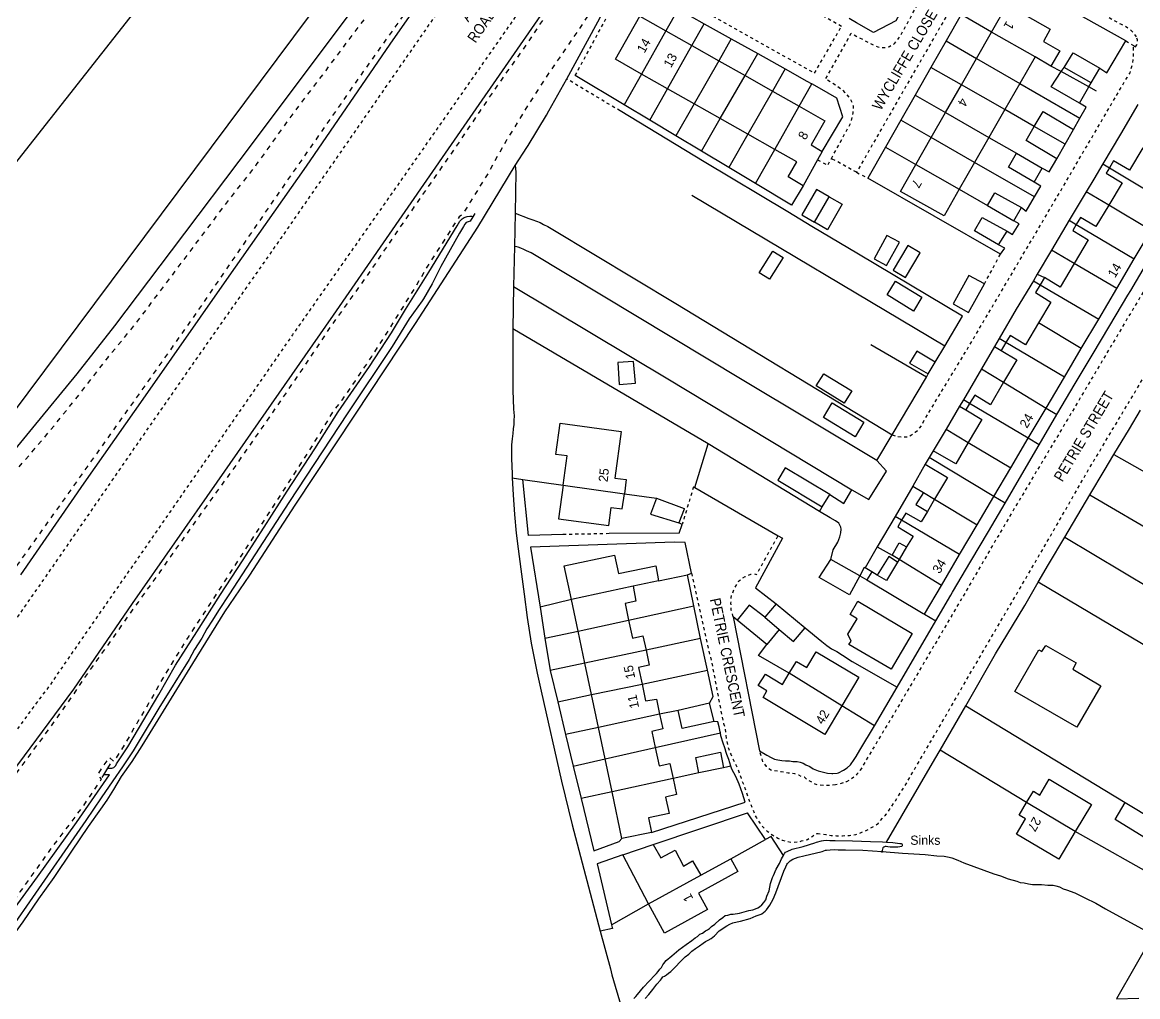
# Model space of a CAD drawing. Extents: x 421500 to 422711, y 436000 to 437000.
# Drawn here: x 421796.4 to 421978.1, y 436229.8 to 436388.5 of the extents above; entities that cross this region are included whole.
import ezdxf

# ---------------------------------------------------------------- set-up
doc = ezdxf.new("R2010")
doc.units = 0
doc.linetypes.add('716709-ExBase$0$OS-DASHEDLINE', pattern=[1, 0.5, -0.5])
doc.linetypes.add('716709-ExBase$0$OS-LANDFORM', pattern=[1.6, 0.8, -0.8])
doc.layers.get('0').update_dxf_attribs({"color": 210})
for name, color, linetype in [('716709-ExBase$0$OS-LINE_0001_BLG_OUTLINE', 7, 'Continuous'), ('716709-ExBase$0$OS-LINE_0021_ROAD_OR_TRACK', 8, '716709-ExBase$0$OS-DASHEDLINE'), ('716709-ExBase$0$OS-LINE_0030_BLG_DIVISION', 8, 'Continuous'), ('716709-ExBase$0$OS-LINE_0030_OBSTRUCTING_FEAT', 8, 'Continuous'), ('716709-ExBase$0$OS-LINE_0032_PATH_OR_EDGE', 8, '716709-ExBase$0$OS-DASHEDLINE'), ('716709-ExBase$0$OS-LINE_0059_WATER_EDGE_LIMIT', 8, 'Continuous'), ('716709-ExBase$0$OS-LINE_0374_TOP_OF_SLOPE', 8, '716709-ExBase$0$OS-LANDFORM'), ('716709-ExBase$0$OS-LINE_0376_BOT_SLOPE_CLIFF', 8, '716709-ExBase$0$OS-LANDFORM'), ('716709-ExBase$0$OS-PT_0057_WATER_LOCATION', 8, 'Continuous'), ('716709-ExBase$0$OS-TEXT_BUILDING_OR_STRUCTURE', 4, 'Continuous'), ('716709-ExBase$0$OS-TEXT_INLAND_WATER', 4, 'Continuous'), ('716709-ExBase$0$OS-TEXT_ROAD_NAME', 7, 'Continuous'), ('Pr-KerbEdge', 8, 'Continuous')]:
    doc.layers.add(name, color=color, linetype=linetype)
doc.styles.add('716709-ExBase$0$Romans', font='romans.shx', dxfattribs={"width": 0.9})
doc.styles.add('716709-ExBase$0$Standard', font='romans.shx')

# ---------------------------------------------------------------- blocks, each defined once
blk = doc.blocks.new('716709-ExBase$0$OS-DOT')
at = {"linetype": 'Continuous'}
blk.add_circle((0, 0), 0.05, dxfattribs=at)

msp = doc.modelspace()

# ---------------------------------------------------------------- linework, layer by layer
at = {"layer": '716709-ExBase$0$OS-LINE_0001_BLG_OUTLINE'}
for p, q in [((421901.25, 436387.09), (421905.49, 436384.7)), ((421951.84, 436382.6), (421954.27, 436386.89)), ((421905.49, 436384.7), (421909.86, 436382.23)), ((421909.86, 436382.23), (421914.14, 436379.81)), ((421949.38, 436378.3), (421951.84, 436382.6)), ((421961.37, 436382.87), (421958.88, 436378.52)), ((421963.95, 436381.35), (421961.37, 436382.87)), ((421901.52, 436377.66), (421897.29, 436380.05)), ((421914.14, 436379.81), (421918.61, 436377.28)), ((421958.88, 436378.52), (421956.45, 436374.26)), ((421905.85, 436375.2), (421901.52, 436377.66)), ((421918.61, 436377.28), (421922.96, 436374.82)), ((421946.79, 436373.77), (421949.38, 436378.3)), ((421910.11, 436372.79), (421905.85, 436375.2)), ((421944.46, 436369.71), (421946.79, 436373.77)), ((421956.45, 436374.26), (421953.85, 436369.72)), ((421914.6, 436370.25), (421910.11, 436372.79)), ((421918.97, 436367.78), (421914.6, 436370.25)), ((421941.95, 436365.32), (421944.46, 436369.71)), ((421953.85, 436369.72), (421951.53, 436365.65)), ((421925.96, 436366.09), (421923.6, 436361.85)), ((421926.72, 436367.45), (421925.96, 436366.09)), ((421951.53, 436365.65), (421949.03, 436361.29)), ((421977.53, 436349.96), (421980.26, 436354.57)), ((421974.67, 436345.11), (421977.53, 436349.96)), ((421962.9, 436346.9), (421962.22, 436345.74)), ((421971.74, 436340.15), (421974.67, 436345.11)), ((421968.9, 436335.35), (421971.74, 436340.15)), ((421955.5, 436337), (421954.75, 436335.7)), ((421956.63, 436336.33), (421955.5, 436337)), ((421954.75, 436335.7), (421955.85, 436335.04)), ((421956.63, 436336.33), (421955.85, 436335.04)), ((421966.15, 436330.7), (421968.9, 436335.35)), ((421963.17, 436325.65), (421966.15, 436330.7)), ((421949.7, 436327), (421949.05, 436325.95)), ((421949.05, 436325.95), (421950.08, 436325.35)), ((421950.72, 436326.4), (421949.7, 436327)), ((421950.72, 436326.4), (421950.08, 436325.35)), ((421960.27, 436320.73), (421963.17, 436325.65)), ((421957.42, 436315.91), (421960.27, 436320.73)), ((421944.8, 436318.7), (421944.14, 436317.58)), ((421944.14, 436317.58), (421943.5, 436316.5)), ((421954.67, 436311.25), (421957.42, 436315.91)), ((421943.18, 436311.92), (421944.99, 436310.79)), ((421944.99, 436310.79), (421943.83, 436308.83)), ((421951.94, 436306.64), (421954.67, 436311.25)), ((421949.08, 436301.8), (421951.94, 436306.64)), ((421940.46, 436303.05), (421939.23, 436300.98)), ((421939.23, 436300.98), (421938.09, 436301.68)), ((421939.23, 436300.98), (421938.98, 436300.54)), ((421946.12, 436296.78), (421949.08, 436301.8)), ((421934.81, 436298.96), (421933.69, 436299.62)), ((421934.81, 436298.96), (421933.97, 436297.67)), ((421935.68, 436298.45), (421934.81, 436298.96)), ((421900.05, 436297.5), (421895.92, 436296.63)), ((421932.82, 436298.35), (421933.97, 436297.67)), ((421943.35, 436292.1), (421946.12, 436296.78)), ((421886.95, 436289.34), (421885.86, 436294.46)), ((421888.06, 436284.1), (421886.95, 436289.34)), ((421889.14, 436278.98), (421888.06, 436284.1)), ((421890.27, 436273.65), (421889.14, 436278.98)), ((421891.35, 436268.52), (421890.27, 436273.65)), ((421892.49, 436263.16), (421891.35, 436268.52)), ((421894.1, 436255.55), (421892.49, 436263.16)), ((421898.9, 436256.55), (421894.1, 436255.55)), ((421894.26, 436252.87), (421899.2, 436254.55)), ((421898.43, 436244.92), (421894.26, 436252.87)), ((421906.93, 436249.6), (421911.8, 436252.25))]:
    msp.add_line(p, q, dxfattribs=at)
at = {"layer": '716709-ExBase$0$OS-LINE_0001_BLG_OUTLINE', "flags": 128}
for points in [[(421954.27, 436386.89), (421956.85, 436391.35), (421963.85, 436387.35), (421962.75, 436385.35), (421965.4, 436383.85), (421963.95, 436381.35)], [(421897.29, 436380.05), (421893.05, 436382.45), (421897, 436389.5), (421901.25, 436387.09)], [(421922.96, 436374.82), (421927.15, 436372.45), (421924.9, 436368.5), (421926.72, 436367.45)], [(421923.6, 436361.85), (421921.15, 436363.3), (421922.55, 436365.75), (421918.97, 436367.78)], [(421978.94, 436368.05), (421976.75, 436364.4), (421974.15, 436365.9), (421973.48, 436364.78)], [(421949.03, 436361.29), (421946.55, 436356.95), (421939.45, 436360.95), (421941.95, 436365.32)], [(421973.48, 436364.78), (421972.95, 436363.9), (421975.55, 436362.35), (421973.36, 436358.71)], [(421973.36, 436358.71), (421971.25, 436355.2), (421968.75, 436356.7), (421968.09, 436355.56)], [(421968.09, 436355.56), (421967.5, 436354.55), (421970, 436353.05), (421967.72, 436349.19)], [(421967.72, 436349.19), (421965.45, 436345.35), (421962.9, 436346.9)], [(421962.22, 436345.74), (421961.45, 436344.45), (421963.95, 436342.9), (421961.95, 436339.55)], [(421961.95, 436339.55), (421959.8, 436335.95), (421957.3, 436337.45), (421956.63, 436336.33)], [(421955.85, 436335.04), (421958.4, 436333.5), (421956.25, 436329.86)], [(421956.25, 436329.86), (421954.1, 436326.2), (421951.55, 436327.75), (421950.72, 436326.4)], [(421950.08, 436325.35), (421952.7, 436323.8), (421950.5, 436320.05)], [(421884.5, 436313.12), (421885.15, 436317.85), (421883.35, 436318.1), (421884.05, 436323.2), (421893.95, 436321.85), (421892.95, 436314.25), (421894.8, 436314), (421894.49, 436311.7)], [(421950.5, 436320.05), (421948.45, 436316.55), (421944.8, 436318.7)], [(421943.5, 436316.5), (421947.1, 436314.35), (421944.99, 436310.79)], [(421884.5, 436313.12), (421883.75, 436307.6), (421891.95, 436306.5), (421892.35, 436309.45), (421894.15, 436309.25), (421894.49, 436311.7)], [(421943.18, 436311.92), (421941.95, 436309.95), (421943.83, 436308.83)], [(421943.83, 436308.83), (421942.8, 436307.1), (421940.35, 436308.55), (421939.64, 436307.37)], [(421939.64, 436307.37), (421939, 436306.3), (421941.5, 436304.8), (421940.46, 436303.05)], [(421938.09, 436301.68), (421939.25, 436303.7), (421940.46, 436303.05)], [(421885.86, 436294.46), (421884.7, 436299.95), (421892.9, 436301.7), (421893.55, 436298.7), (421899.6, 436299.95), (421900.05, 436297.5)], [(421938.98, 436300.54), (421937.55, 436301.45), (421935.68, 436298.45)], [(421938.98, 436300.54), (421937.2, 436297.55), (421935.68, 436298.45)], [(421933.69, 436299.62), (421933.55, 436299.7), (421932.82, 436298.35)], [(421933.97, 436297.67), (421943.17, 436292.2), (421943.35, 436292.1)], [(421895.92, 436296.63), (421896.35, 436294.2), (421894.6, 436293.8), (421895.17, 436291.13)], [(421937.95, 436283.1), (421931.05, 436287.15), (421931.4, 436287.7), (421930.9, 436288.8), (421932.4, 436291.35), (421931.25, 436292.05), (421932.5, 436294.2), (421941.35, 436288.95), (421937.95, 436283.1)], [(421895.17, 436291.13), (421895.8, 436288.2), (421897.5, 436288.55), (421898.02, 436286.21)], [(421898.02, 436286.21), (421898.55, 436283.8), (421896.8, 436283.4), (421897.37, 436280.71)], [(421921.34, 436282.46), (421922.5, 436284.4), (421924.2, 436283.4), (421925.75, 436285.95), (421932.65, 436281.8), (421929.91, 436277.18)], [(421958.1, 436279.5), (421962, 436286.3), (421962.5, 436286), (421963.15, 436287), (421968.05, 436284.15), (421967.5, 436283.1), (421972.1, 436280.4), (421968.2, 436273.7), (421958.1, 436279.5)], [(421929.91, 436277.18), (421927.15, 436272.5), (421917.1, 436278.5), (421917.7, 436279.6), (421916.3, 436280.45), (421917.45, 436282.3), (421920.25, 436280.65), (421921.34, 436282.46)], [(421897.37, 436280.71), (421897.95, 436277.95), (421899.7, 436278.25), (421900.23, 436275.8)], [(421900.23, 436275.8), (421900.75, 436273.4), (421898.95, 436273), (421899.52, 436270.36)], [(421899.52, 436270.36), (421900.15, 436267.4), (421901.9, 436267.75), (421902.43, 436265.31)], [(421902.43, 436265.31), (421903, 436262.7), (421901.2, 436262.3), (421901.8, 436259.6), (421898.4, 436258.9), (421898.9, 436256.55)], [(421960, 436261.39), (421961.1, 436263.25), (421962.15, 436262.6), (421963.65, 436265.2), (421970.55, 436261.1), (421967.91, 436256.67)], [(421967.91, 436256.67), (421965.25, 436252.2), (421958.35, 436256.25), (421959.8, 436258.75), (421958.8, 436259.35), (421960, 436261.39)], [(421899.2, 436254.55), (421900.4, 436252.4), (421902.75, 436253.65), (421904.1, 436251.05), (421905.6, 436251.9), (421906.93, 436249.6)], [(421911.8, 436252.25), (421912.95, 436250.15), (421906.55, 436246.65), (421908, 436244), (421901, 436240.15), (421898.43, 436244.92)]]:
    msp.add_lwpolyline(points, dxfattribs=at)
at = {"layer": '716709-ExBase$0$OS-LINE_0021_ROAD_OR_TRACK'}
for p, q in [((421932.3, 436364.05), (421928.2, 436366.3)), ((421905.74, 436312.81), (421903.9, 436306.7))]:
    msp.add_line(p, q, dxfattribs=at)
at = {"layer": '716709-ExBase$0$OS-LINE_0021_ROAD_OR_TRACK', "flags": 128}
for points in [[(421918.4, 436449.3), (421911.7, 436439.7), (421895.85, 436416.9), (421879.9, 436393.9), (421861.05, 436366.95), (421840.45, 436337.6), (421820.25, 436308.4), (421802.65, 436283.05), (421800.85, 436280.4), (421798.9, 436277.85), (421790.7, 436266.65), (421783.4, 436257), (421771.05, 436241), (421762.55, 436229.85), (421745, 436207.1), (421732.98, 436191.6)], [(421870.48, 436405.24), (421873.3, 436403.4), (421855.55, 436377.85), (421838.5, 436353.25), (421824.65, 436333.5), (421815.3, 436320.05), (421800.75, 436298.95), (421790.75, 436284.65), (421781.5, 436272.2), (421769.45, 436256.45), (421757.3, 436240.45), (421743.6, 436222.65), (421735.05, 436211.6), (421718, 436189.7), (421684.9, 436147), (421653.05, 436105.75), (421641.05, 436090.45), (421631.6, 436078), (421622.8, 436066.8), (421612.2, 436053.25), (421608.95, 436049.2), (421600.6, 436039.35), (421579.91, 436013.99), (421579.29, 436013.56), (421578.65, 436013.16), (421577.99, 436012.78), (421577.32, 436012.43), (421576.64, 436012.11), (421575.94, 436011.81), (421575.23, 436011.55), (421574.51, 436011.31), (421573.79, 436011.1), (421572.56, 436010.82), (421571.92, 436010.71), (421571.28, 436010.61), (421570.63, 436010.54)], [(421928.2, 436366.3), (421931.05, 436371.5), (421931.4, 436372.2), (421931.7, 436373.3), (421931.75, 436373.75), (421931.8, 436374.3), (421931.8, 436374.8), (421931.5, 436375.65), (421931.1, 436376.25), (421930.4, 436377.05), (421930.25, 436377.25), (421928.9, 436378.2), (421927.25, 436379.25), (421931.45, 436386.7), (421933.8, 436385.4), (421935.1, 436384.75), (421935.75, 436384.5), (421936.15, 436384.4), (421936.95, 436384.4), (421937.65, 436384.55), (421937.95, 436384.7), (421938.45, 436385), (421938.55, 436385.1), (421939.15, 436385.85), (421939.85, 436387), (421944.75, 436395.95), (421945.4, 436397.45), (421945.75, 436398.4), (421945.95, 436398.95), (421946.1, 436399.8), (421946.1, 436400.7), (421945.8, 436401.85), (421945.55, 436402.55)], [(421954.4, 436398.1), (421954, 436398), (421953, 436397.6), (421952.7, 436397.4), (421951.85, 436396.9), (421951.55, 436396.7), (421950.65, 436395.7), (421949.95, 436394.95), (421949.9, 436394.85), (421949.1, 436393.35), (421948.3, 436391.9), (421932.3, 436364.05)], [(421977.9, 436386.1), (421977.45, 436386.7), (421976.9, 436387.25), (421976.05, 436387.8), (421975.35, 436388.15), (421959.45, 436396.9), (421958.55, 436397.4), (421958.05, 436397.65), (421957.2, 436397.95), (421956.2, 436398.15), (421955.25, 436398.2), (421954.93, 436398.16)], [(421977.75, 436384.5), (421977.95, 436384.8), (421978, 436384.95), (421978.05, 436385.45), (421978.05, 436385.6), (421977.9, 436386.1)], [(421938.1, 436321.31), (421938.75, 436321.05), (421939.8, 436320.95), (421940.45, 436320.95), (421940.75, 436321), (421941.25, 436321.3), (421941.85, 436321.75), (421942.4, 436322.15), (421942.9, 436322.8), (421943.45, 436323.9), (421950, 436334.7), (421963, 436356.7), (421976.35, 436379.5), (421976.7, 436380), (421976.85, 436380.25), (421977, 436380.8), (421977.25, 436381.7), (421977.35, 436382.35), (421977.4, 436383.15), (421977.4, 436384.71)], [(421996.85, 436375.5), (421996.9, 436375.05), (421996.95, 436374.65), (421996.95, 436374.45), (421996.8, 436373.95), (421996.4, 436373.4), (421976.5, 436340.4), (421966.65, 436323.8), (421956.6, 436306.95), (421947.8, 436291.85), (421938.35, 436275.8), (421933.7, 436268.05), (421933.25, 436267.2), (421932.9, 436266.7), (421932.35, 436266), (421932.05, 436265.65), (421931.3, 436265.15), (421930.65, 436264.8), (421929.6, 436264.45), (421929.4, 436264.4), (421928.89, 436264.31)], [(421925.9, 436256.35), (421926.05, 436256.35), (421926.55, 436256.3), (421927.3, 436256.2), (421928.15, 436256.05), (421929.05, 436256), (421930, 436256), (421931.15, 436256.05), (421932.2, 436256.2), (421932.6, 436256.35), (421933.95, 436256.9), (421934.25, 436257.05), (421935.1, 436257.5), (421935.85, 436258.05), (421937, 436259.35), (421937.15, 436259.5), (421938.65, 436261.7), (421940.1, 436264), (421946.2, 436274.45), (421953.3, 436286.7), (421961.7, 436301.05), (421970.1, 436315.65), (421979.4, 436331.2), (421991.35, 436351.3), (422000, 436365.6)], [(421912.2, 436291.65), (421911.9, 436292.8), (421911.85, 436293.85), (421911.9, 436294.75), (421911.95, 436295.15), (421912.5, 436296.4), (421913.15, 436297.5), (421913.8, 436298), (421914.15, 436298.2), (421914.7, 436298.45), (421915.1, 436298.6), (421915.5, 436298.65), (421915.65, 436298.65), (421916, 436298.55), (421919.55, 436304.86)], [(421905.4, 436298.75), (421908.85, 436283.5), (421910.15, 436276.6), (421910.65, 436274.3), (421910.9, 436273.4), (421911, 436272.4), (421911.15, 436271.4), (421911.4, 436270.4), (421911.8, 436269.3), (421912.3, 436268.2), (421912.65, 436267.55), (421912.9, 436267.05), (421913.2, 436266.15), (421913.5, 436265.35), (421914.05, 436263.9), (421914.75, 436261.9), (421915.35, 436260.4), (421915.75, 436259.35), (421916, 436258.9), (421916.6, 436258), (421917, 436257.5), (421917.75, 436256.75), (421918.65, 436256.1), (421919.5, 436255.6), (421920.25, 436255.25), (421921, 436255.05), (421921.8, 436254.95), (421922.8, 436255), (421923.35, 436255.15), (421924.05, 436255.3), (421924.3, 436255.4), (421925.05, 436255.85), (421925.4, 436256.15), (421925.5, 436256.2), (421925.9, 436256.35)], [(421928.89, 436264.31), (421928.3, 436264.2), (421926.9, 436264.2), (421926.2, 436264.25), (421925.7, 436264.35), (421925.55, 436264.4), (421925.2, 436264.65), (421924.5, 436264.95), (421924.4, 436265), (421924, 436265.35), (421923.8, 436265.55), (421923.3, 436265.65), (421922.9, 436265.85), (421922.25, 436266.1), (421921.15, 436266.2), (421920, 436266.4), (421918.8, 436266.6), (421918.45, 436266.6), (421918, 436266.9), (421917.65, 436267.3), (421917.25, 436267.75), (421917.05, 436268.05), (421916.8, 436268.9), (421916.52, 436269.82)]]:
    msp.add_lwpolyline(points, dxfattribs=at)
at = {"layer": '716709-ExBase$0$OS-LINE_0030_BLG_DIVISION'}
for p, q in [((421901.25, 436387.09), (421897.29, 436380.05)), ((421961.37, 436382.87), (421954.27, 436386.89)), ((421901.52, 436377.66), (421905.49, 436384.7)), ((421909.86, 436382.23), (421905.85, 436375.2)), ((421951.84, 436382.6), (421958.88, 436378.52)), ((421910.11, 436372.79), (421914.14, 436379.81)), ((421918.61, 436377.28), (421914.6, 436370.25)), ((421956.45, 436374.26), (421949.38, 436378.3)), ((421918.97, 436367.78), (421922.96, 436374.82)), ((421946.79, 436373.77), (421953.85, 436369.72)), ((421951.53, 436365.65), (421944.46, 436369.71)), ((421941.95, 436365.32), (421949.03, 436361.29)), ((421973.48, 436364.78), (421982.94, 436359.11)), ((421980.26, 436354.57), (421973.36, 436358.71)), ((421968.09, 436355.56), (421977.53, 436349.96)), ((421974.67, 436345.11), (421967.72, 436349.19)), ((421962.22, 436345.74), (421971.74, 436340.15)), ((421968.9, 436335.35), (421961.95, 436339.55)), ((421966.15, 436330.7), (421956.63, 436336.33)), ((421956.25, 436329.86), (421963.17, 436325.65)), ((421960.27, 436320.73), (421950.72, 436326.4)), ((421950.5, 436320.05), (421957.42, 436315.91)), ((421954.67, 436311.25), (421944.14, 436317.58)), ((421884.5, 436313.12), (421894.49, 436311.7)), ((421944.99, 436310.79), (421951.94, 436306.64)), ((421949.08, 436301.8), (421939.64, 436307.37)), ((421946.12, 436296.78), (421939.23, 436300.98)), ((421895.92, 436296.63), (421885.86, 436294.46)), ((421886.95, 436289.34), (421895.17, 436291.13)), ((421898.02, 436286.21), (421888.06, 436284.1)), ((421929.91, 436277.18), (421921.34, 436282.46)), ((421889.14, 436278.98), (421897.37, 436280.71)), ((421900.23, 436275.8), (421890.27, 436273.65)), ((421891.35, 436268.52), (421899.52, 436270.36)), ((421902.43, 436265.31), (421892.49, 436263.16)), ((421967.91, 436256.67), (421960, 436261.39)), ((421898.43, 436244.92), (421906.93, 436249.6))]:
    msp.add_line(p, q, dxfattribs=at)
at = {"layer": '716709-ExBase$0$OS-LINE_0030_OBSTRUCTING_FEAT'}
for p, q in [((421903.24, 436390.62), (421901.25, 436387.09)), ((421903.24, 436390.62), (421907.5, 436388.25)), ((421949.31, 436389.74), (421946.88, 436385.46)), ((421954.27, 436386.89), (421949.31, 436389.74)), ((421905.49, 436384.7), (421907.5, 436388.25)), ((421907.5, 436388.25), (421911.9, 436385.8)), ((421911.9, 436385.8), (421909.86, 436382.23)), ((421911.9, 436385.8), (421916.2, 436383.4)), ((421946.88, 436385.46), (421944.41, 436381.14)), ((421946.88, 436385.46), (421951.84, 436382.6)), ((421914.14, 436379.81), (421916.2, 436383.4)), ((421916.2, 436383.4), (421920.67, 436380.89)), ((421920.67, 436380.89), (421918.61, 436377.28)), ((421920.67, 436380.89), (421924.23, 436378.88)), ((421944.41, 436381.14), (421941.83, 436376.61)), ((421949.38, 436378.3), (421944.41, 436381.14)), ((421965.62, 436380.49), (421963.95, 436381.35)), ((421965.62, 436380.49), (421966.1, 436381.1)), ((421970.14, 436377.96), (421965.62, 436380.49)), ((421970.51, 436378.6), (421966.1, 436381.1)), ((421970.51, 436378.6), (421971.9, 436381)), ((421894.47, 436375.04), (421886.49, 436379.83)), ((421897.29, 436380.05), (421894.47, 436375.04)), ((421924.23, 436378.88), (421925.02, 436378.44)), ((421958.88, 436378.52), (421968.68, 436372.86)), ((421970.14, 436377.96), (421970.51, 436378.6)), ((421898.63, 436372.54), (421901.52, 436377.66)), ((421922.96, 436374.82), (421925.02, 436378.44)), ((421968.6, 436375.3), (421970.14, 436377.96)), ((421971.4, 436377.25), (421970.14, 436377.96)), ((421898.63, 436372.54), (421894.47, 436375.04)), ((421905.85, 436375.2), (421902.88, 436369.99)), ((421941.83, 436376.61), (421939.51, 436372.55)), ((421941.83, 436376.61), (421946.79, 436373.77)), ((421978.12, 436375.07), (421975.26, 436370.24)), ((421961.25, 436371.51), (421956.45, 436374.26)), ((421902.88, 436369.99), (421898.63, 436372.54)), ((421907.07, 436367.48), (421910.11, 436372.79)), ((421939.51, 436372.55), (421937, 436368.15)), ((421944.46, 436369.71), (421939.51, 436372.55)), ((421966.26, 436368.65), (421961.25, 436371.51)), ((421967.63, 436371.04), (421968.68, 436372.86)), ((421907.07, 436367.48), (421902.88, 436369.99)), ((421914.6, 436370.25), (421911.49, 436364.82)), ((421953.85, 436369.72), (421958.34, 436367.14)), ((421966.26, 436368.65), (421967.63, 436371.04)), ((421975.26, 436370.24), (421972.41, 436365.42)), ((421915.83, 436362.23), (421918.97, 436367.78)), ((421937, 436368.15), (421934.13, 436363.1)), ((421937, 436368.15), (421941.95, 436365.32)), ((421964.89, 436366.26), (421966.26, 436368.65)), ((421911.49, 436364.82), (421907.07, 436367.48)), ((421958.34, 436367.14), (421962.55, 436364.7)), ((421915.83, 436362.23), (421911.49, 436364.82)), ((421961.28, 436360.05), (421951.53, 436365.65)), ((421961.2, 436362.45), (421962.55, 436364.7)), ((421972.41, 436365.42), (421973.48, 436364.78)), ((421921.7, 436358.7), (421915.83, 436362.23)), ((421955.73, 436350.7), (421934.13, 436363.1)), ((421923.6, 436361.85), (421921.7, 436358.7)), ((421949.03, 436361.29), (421953.61, 436358.67)), ((421969.72, 436360.89), (421966.95, 436356.23)), ((421973.36, 436358.71), (421969.72, 436360.89)), ((421946.66, 436335.73), (421905.45, 436360.25)), ((421925.44, 436355.92), (421927.86, 436360.06)), ((421953.61, 436358.67), (421957.9, 436356.15)), ((421869.79, 436356.78), (421869.36, 436356.11)), ((421870.15, 436357.35), (421869.79, 436356.78)), ((421876.72, 436357.38), (421876.59, 436351.95)), ((421957.9, 436356.15), (421959.15, 436358.3)), ((421966.95, 436356.23), (421964.05, 436351.35)), ((421966.95, 436356.23), (421968.09, 436355.56)), ((421955.4, 436352.25), (421956.85, 436354.45)), ((421876.59, 436351.95), (421876.45, 436345.45)), ((421964.05, 436351.35), (421961.74, 436347.48)), ((421967.72, 436349.19), (421964.05, 436351.35)), ((421950.52, 436341.24), (421953.12, 436345.87)), ((421961.1, 436346.4), (421958.32, 436341.74)), ((421961.74, 436347.48), (421961.1, 436346.4)), ((421961.1, 436346.4), (421962.22, 436345.74)), ((421961.74, 436347.48), (421962.9, 436346.9)), ((421876.45, 436345.45), (421876.3, 436338.55)), ((421973.54, 436339.09), (421976.5, 436344.04)), ((421946.66, 436335.73), (421949.55, 436340.6)), ((421958.32, 436341.74), (421955.5, 436337)), ((421908.15, 436319.8), (421876.3, 436338.55)), ((421970.67, 436334.28), (421973.54, 436339.09)), ((421943.68, 436330.7), (421934.65, 436335.95)), ((421945.12, 436333.14), (421946.66, 436335.73)), ((421954.75, 436335.7), (421952.65, 436332.05)), ((421943.98, 436331.21), (421945.12, 436333.14)), ((421967.92, 436329.66), (421970.67, 436334.28)), ((421952.65, 436332.05), (421949.7, 436327)), ((421952.65, 436332.05), (421956.25, 436329.86)), ((421938.1, 436321.31), (421943.68, 436330.7)), ((421943.68, 436330.7), (421943.98, 436331.21)), ((421964.9, 436324.6), (421967.92, 436329.66)), ((421949.05, 436325.95), (421946.9, 436322.2)), ((421962.04, 436319.68), (421964.9, 436324.6)), ((421963.17, 436325.65), (421964.9, 436324.6)), ((421946.9, 436322.2), (421944.8, 436318.7)), ((421946.9, 436322.2), (421950.5, 436320.05)), ((421935.6, 436317.1), (421938.1, 436321.31)), ((421962.04, 436319.68), (421960.27, 436320.73)), ((421905.95, 436312.69), (421908.15, 436319.8)), ((421926.25, 436308.8), (421908.15, 436319.8)), ((421959.22, 436314.83), (421962.04, 436319.68)), ((421974.22, 436318.11), (421987.77, 436310.39)), ((421943.5, 436316.5), (421941.49, 436312.95)), ((421876.24, 436314.31), (421877.95, 436314.04)), ((421877.95, 436314.04), (421884.5, 436313.12)), ((421956.5, 436310.15), (421959.22, 436314.83)), ((421894.49, 436311.7), (421899.7, 436311)), ((421905.74, 436312.81), (421905.95, 436312.69)), ((421905.95, 436312.69), (421919.55, 436304.86)), ((421926.71, 436309.54), (421927.95, 436311.55)), ((421941.49, 436312.95), (421938.57, 436308)), ((421941.49, 436312.95), (421943.18, 436311.92)), ((421966.21, 436304.65), (421970.29, 436311.54)), ((421970.29, 436311.54), (421992.44, 436298.5)), ((421926.25, 436308.8), (421926.71, 436309.54)), ((421953.77, 436305.54), (421956.5, 436310.15)), ((421956.5, 436310.15), (421954.67, 436311.25)), ((421938.57, 436308), (421935.65, 436303.05)), ((421939.64, 436307.37), (421938.57, 436308)), ((421903.9, 436306.7), (421903.35, 436306.95)), ((421903.42, 436305.3), (421903.9, 436306.7)), ((421903.42, 436305.3), (421892, 436305.2)), ((421950.92, 436300.72), (421953.77, 436305.54)), ((421966.21, 436304.65), (421980.37, 436296.15)), ((421905.4, 436298.75), (421904.41, 436303.75)), ((421935.65, 436303.05), (421933.69, 436299.62)), ((421935.65, 436303.05), (421938.09, 436301.68)), ((421932.82, 436298.35), (421928.1, 436301)), ((421947.93, 436295.68), (421950.92, 436300.72)), ((421904.75, 436298.5), (421905.4, 436298.75)), ((421900.05, 436297.5), (421904.75, 436298.5)), ((421905.79, 436293.45), (421904.75, 436298.5)), ((421985.87, 436283.04), (421961.89, 436297.28)), ((421885.86, 436294.46), (421880.75, 436293.2)), ((421880.75, 436293.2), (421881.56, 436288.16)), ((421895.17, 436291.13), (421905.79, 436293.45)), ((421906.9, 436288.1), (421905.79, 436293.45)), ((421919.2, 436293.75), (421917.35, 436291.6)), ((421919.2, 436293.75), (421923.93, 436289.88)), ((421912.85, 436291.1), (421912.2, 436291.65)), ((421912.2, 436291.65), (421916.52, 436269.82)), ((421917.35, 436291.6), (421919.71, 436289.6)), ((421943.35, 436292.1), (421945.2, 436290.99)), ((421917.7, 436287.15), (421912.85, 436291.1)), ((421919.71, 436289.6), (421917.7, 436287.15)), ((421938.9, 436280.2), (421945.2, 436290.99)), ((421881.56, 436288.16), (421886.95, 436289.34)), ((421881.56, 436288.16), (421882.4, 436282.9)), ((421906.9, 436288.1), (421898.02, 436286.21)), ((421908.02, 436282.95), (421906.9, 436288.1)), ((421888.06, 436284.1), (421882.4, 436282.9)), ((421882.4, 436282.9), (421883.63, 436277.82)), ((421897.37, 436280.71), (421908.02, 436282.95)), ((421883.63, 436277.82), (421889.14, 436278.98)), ((421935.2, 436273.92), (421938.9, 436280.2)), ((421883.63, 436277.82), (421884.9, 436272.51)), ((421908.35, 436277.6), (421903.26, 436276.42)), ((421909.1, 436274.6), (421908.35, 436277.6)), ((421935.2, 436273.92), (421929.91, 436277.18)), ((421945.91, 436269.94), (421950.08, 436277.18)), ((421950.08, 436277.18), (421976.05, 436261.4)), ((421903.26, 436276.42), (421900.23, 436275.8)), ((421890.27, 436273.65), (421884.9, 436272.51)), ((421884.9, 436272.51), (421886.15, 436267.35)), ((421899.52, 436270.36), (421910.12, 436272.74)), ((421960, 436261.39), (421945.91, 436269.94)), ((421810.37, 436267), (421810.8, 436267.7)), ((421886.15, 436267.35), (421891.35, 436268.52)), ((421809.45, 436265.5), (421809.71, 436265.92)), ((421809.71, 436265.92), (421810.37, 436267)), ((421886.15, 436267.35), (421887.43, 436262.07)), ((421906.63, 436266.22), (421902.43, 436265.31)), ((421910.62, 436267.08), (421906.63, 436266.22)), ((421911.84, 436267.35), (421910.62, 436267.08)), ((421892.49, 436263.16), (421887.43, 436262.07)), ((421898.9, 436256.55), (421914.16, 436261.45)), ((421976.05, 436261.4), (421980.8, 436258.51)), ((421899.2, 436254.55), (421914.52, 436259.72)), ((421917.45, 436255.4), (421914.52, 436259.72)), ((421911.8, 436252.25), (421917.45, 436255.4)), ((421984.8, 436247.14), (421967.91, 436256.67)), ((421892.4, 436241.47), (421898.43, 436244.92))]:
    msp.add_line(p, q, dxfattribs=at)
at = {"layer": '716709-ExBase$0$OS-LINE_0030_OBSTRUCTING_FEAT', "flags": 128}
for points in [[(421737.43, 436191.44), (421740.29, 436195.62), (421745.1, 436201.9), (421759.05, 436219.85), (421770.35, 436234.85), (421783.05, 436251.3), (421795.7, 436267.55), (421804.85, 436279.85), (421814.4, 436293.8), (421828.15, 436313.6), (421847.1, 436340.8), (421855.75, 436353.25), (421869.4, 436372.95), (421887.15, 436398.65), (421903.95, 436422.9), (421912.1, 436434.55)], [(421885.1, 436379.25), (421890.15, 436388.55), (421897.15, 436402.05), (421904.8, 436416.2), (421905.4, 436417.3), (421908.25, 436421.9), (421910.11, 436424.83)], [(421762.11, 436281.01), (421742.32, 436302.08), (421758.04, 436318.19), (421833.42, 436414.03), (421856.89, 436408), (421762.16, 436281.06), (421762.11, 436281.01)], [(421730.6, 436231.45), (421751.75, 436262), (421753.05, 436263.8), (421754.25, 436265.6), (421756.1, 436267.85), (421757.95, 436270.3), (421763.95, 436278.2), (421777.3, 436295.65), (421787.45, 436309.15), (421789.15, 436311.45), (421789.7, 436312.15), (421790.55, 436313.2), (421791.45, 436314.3), (421792.7, 436315.85), (421798.15, 436322.45), (421805.4, 436331.2), (421811.5, 436339.05), (421820.75, 436351.25), (421833.95, 436368.75), (421846.75, 436385.85), (421858.55, 436401.65), (421862.55, 436406.75), (421864.15, 436409.15)], [(421937.32, 436407.49), (421941.6, 436405), (421943.8, 436398), (421938.7, 436388.7), (421935.05, 436386.8), (421932.3, 436388.4), (421931.09, 436389.09)], [(421870.48, 436405.24), (421856.3, 436384.9), (421842.65, 436365.05), (421829.7, 436346.6), (421816.45, 436327.65), (421806.45, 436313.4), (421796.15, 436298.5)], [(421976.15, 436385.45), (421958.95, 436395.15), (421951.8, 436394.1), (421949.31, 436389.74)], [(421971.9, 436381), (421973.05, 436380.25), (421976.15, 436385.45)], [(421966.1, 436381.1), (421967.55, 436383.5), (421971.9, 436381)], [(421968.6, 436375.3), (421964, 436377.95), (421965.62, 436380.49)], [(421876.7, 436365.15), (421878.6, 436368.1), (421878.8, 436368.42), (421881.8, 436373.35), (421882.21, 436374.08), (421885.1, 436379.25)], [(421926.72, 436367.45), (421930.05, 436373.1), (421929.1, 436376.15), (421926.25, 436377.75), (421925.02, 436378.44)], [(421968.68, 436372.86), (421969.7, 436374.65), (421968.6, 436375.3)], [(421921.1, 436357.6), (421907.5, 436365.75), (421893.8, 436374.05)], [(421961.25, 436371.51), (421962.7, 436373.95), (421967.63, 436371.04)], [(421964.89, 436366.26), (421959.9, 436369.25), (421961.25, 436371.51)], [(421961.2, 436362.45), (421957.05, 436364.9), (421958.34, 436367.14)], [(421962.55, 436364.7), (421963.65, 436364.1), (421964.89, 436366.26)], [(421794.75, 436239.45), (421796.6, 436242), (421799.15, 436245.7), (421801.65, 436249.2), (421804.5, 436253.5), (421807.2, 436257.5), (421809.25, 436260.35), (421810.25, 436261.8), (421811.35, 436263.55), (421812.6, 436265.65), (421814.35, 436268.1), (421815.95, 436270.65), (421824.2, 436284.05), (421829.4, 436292.45), (421833.5, 436298.45), (421840.9, 436309.85), (421850.6, 436324.5), (421860.45, 436339.45), (421870.6, 436355.1), (421876.7, 436365.15)], [(421876.7, 436365.15), (421876.8, 436364.15), (421876.72, 436357.38)], [(421972.41, 436365.42), (421970.95, 436362.95), (421969.72, 436360.89)], [(421961.28, 436360.05), (421962.3, 436361.8), (421961.2, 436362.45)], [(421927.86, 436360.06), (421925.8, 436361.25), (421923.4, 436357.1), (421925.44, 436355.92)], [(421953.61, 436358.67), (421954.8, 436360.7), (421959.15, 436358.3)], [(421927.86, 436360.06), (421929.95, 436358.85), (421927.55, 436354.7), (421925.44, 436355.92)], [(421959.15, 436358.3), (421959.9, 436357.7), (421961.28, 436360.05)], [(421876.72, 436357.38), (421878.95, 436356.55), (421879.6, 436356.3), (421880.2, 436356.1), (421880.75, 436355.85), (421881.3, 436355.55), (421882, 436355.2), (421882.85, 436354.75), (421902.85, 436342.7), (421938.1, 436321.31)], [(421949.55, 436340.6), (421932.6, 436350.7), (421925.04, 436355.24), (421921.1, 436357.6)], [(421955.4, 436352.25), (421951.5, 436354.5), (421952.75, 436356.7), (421956.85, 436354.45)], [(421956.85, 436354.45), (421957.7, 436353.9), (421958.8, 436355.65), (421957.9, 436356.15)], [(421937.25, 436353.75), (421935.15, 436349.95), (421937.2, 436348.85), (421939.3, 436352.65), (421937.25, 436353.75)], [(421935.6, 436317.1), (421913.65, 436330.25), (421879.3, 436350.95), (421878.55, 436351.25), (421878.1, 436351.5), (421877.6, 436351.7), (421877.2, 436351.85), (421876.95, 436351.9), (421876.59, 436351.95)], [(421940.65, 436352.15), (421938.25, 436348.1), (421940.25, 436346.9), (421942.65, 436350.95), (421940.65, 436352.15)], [(421955.73, 436350.7), (421956.45, 436351.7), (421955.4, 436352.25)], [(421918.15, 436346.65), (421916.45, 436347.7), (421918.65, 436351.2), (421920.35, 436350.15), (421918.15, 436346.65)], [(421976.5, 436344.04), (421976.95, 436344.8), (421979.35, 436348.88)], [(421941.6, 436341.45), (421937.3, 436344.1), (421938.65, 436346.3), (421942.95, 436343.7), (421941.6, 436341.45)], [(421953.12, 436345.87), (421950.6, 436347.25), (421948.05, 436342.65), (421950.52, 436341.24)], [(421876.45, 436345.45), (421901.55, 436330.4), (421931.55, 436312.35)], [(421876.3, 436338.55), (421876.3, 436328.55), (421876.45, 436325.45), (421876.55, 436324.4), (421876.5, 436323.6), (421876.5, 436322.95), (421876.4, 436322.25), (421876.3, 436321.5), (421876.2, 436320.65), (421876.1, 436319.65), (421876.1, 436317.45), (421876.2, 436314.95), (421876.24, 436314.31)], [(421893.4, 436333.05), (421893.65, 436329.5), (421896.3, 436329.7), (421896, 436333.25), (421893.4, 436333.05)], [(421945.12, 436333.14), (421942.1, 436334.9), (421940.95, 436332.95), (421943.98, 436331.21)], [(421925.75, 436329.25), (421926.95, 436331.25), (421931.55, 436328.45), (421930.3, 436326.45), (421925.75, 436329.25)], [(421926.9, 436324.1), (421928.35, 436326.5), (421933.5, 436323.35), (421932.05, 436320.95), (421926.9, 436324.1)], [(421974.22, 436318.11), (421976.75, 436322.25), (421978.56, 436325.33)], [(421931.55, 436312.35), (421934.3, 436310.75), (421937.2, 436315.4), (421935.6, 436317.1)], [(421970.29, 436311.54), (421972.6, 436315.45), (421974.22, 436318.11)], [(421927.95, 436311.55), (421920.65, 436315.9), (421919.5, 436313.9), (421926.71, 436309.54)], [(421876.24, 436314.31), (421876.4, 436311.5), (421876.6, 436308.3), (421876.85, 436305.25), (421877.2, 436302.75), (421877.65, 436299.4), (421878.15, 436295.35), (421878.65, 436291.55), (421879.3, 436287.35), (421880.3, 436282.45), (421880.95, 436279.55), (421884.25, 436264.9), (421886, 436257.75), (421890.55, 436240.45)], [(421884.47, 436305.05), (421878.9, 436304.9), (421877.95, 436314.04)], [(421927.95, 436311.55), (421930.25, 436310.1), (421931.55, 436312.35)], [(421899.7, 436311), (421898.75, 436308.35), (421903.35, 436306.95)], [(421899.7, 436311), (421904.25, 436309.3), (421904.2, 436309.2), (421903.35, 436306.95)], [(421928.1, 436301), (421928.5, 436302.55), (421929.25, 436303.8), (421929.6, 436304.7), (421929.75, 436305.35), (421929.8, 436305.95), (421929.75, 436306.25), (421929.55, 436306.7), (421929.4, 436306.9), (421928.85, 436307.3), (421928, 436307.8), (421926.25, 436308.8)], [(421919.55, 436304.86), (421920.25, 436304.45), (421915.85, 436296.4), (421919.2, 436293.75)], [(421961.89, 436297.28), (421963.55, 436300.15), (421966.21, 436304.65)], [(421904.41, 436303.75), (421902.65, 436303.8), (421879.2, 436303), (421880.75, 436293.2)], [(421932.82, 436298.35), (421931.15, 436295.25), (421926.2, 436298.05), (421928.1, 436301)], [(421950.08, 436277.18), (421954.95, 436285.65), (421959.7, 436293.5), (421961.89, 436297.28)], [(421945.2, 436290.99), (421947.65, 436295.2), (421947.93, 436295.68)], [(421917.35, 436291.6), (421914.8, 436293.55), (421912.85, 436291.1)], [(421919.71, 436289.6), (421922.05, 436287.65), (421923.93, 436289.88)], [(421923.93, 436289.88), (421926.65, 436287.65), (421927.45, 436287), (421928.2, 436286.45), (421929.1, 436286), (421930, 436285.4), (421931.6, 436284.4), (421938.9, 436280.2)], [(421921.34, 436282.46), (421916.35, 436285.35), (421917.7, 436287.15)], [(421908.35, 436277.6), (421908.95, 436278.65), (421908.02, 436282.95)], [(421909.1, 436274.6), (421903.9, 436273.45), (421903.26, 436276.42)], [(421910.12, 436272.74), (421910.1, 436272.9), (421909.95, 436273.75), (421909.7, 436274.55), (421909.1, 436274.6)], [(421916.52, 436269.82), (421917.7, 436269.1), (421918.4, 436268.75), (421918.85, 436268.5), (421918.95, 436268.45), (421919.5, 436268.35), (421920.15, 436268.25), (421920.75, 436268.2), (421921.4, 436268.2), (421921.95, 436268.1), (421922.65, 436268.1), (421923.1, 436268), (421923.6, 436267.8), (421924.05, 436267.55), (421924.7, 436267.25), (421925.25, 436266.9), (421926.05, 436266.55), (421926.9, 436266.35), (421927.55, 436266.2), (421928.25, 436266.15), (421928.45, 436266.15), (421929.15, 436266.2), (421929.35, 436266.25), (421930.2, 436266.7), (421930.75, 436267.05), (421931.3, 436267.55), (421931.4, 436267.7), (421931.8, 436268.25), (421932.25, 436268.9), (421932.85, 436269.95), (421935.2, 436273.92)], [(421911.84, 436267.35), (421911.5, 436268.4), (421911.15, 436269.25), (421911.05, 436269.55), (421910.9, 436270.15), (421910.55, 436271.25), (421910.25, 436272.1), (421910.2, 436272.25), (421910.12, 436272.74)], [(421906.63, 436266.22), (421906.1, 436268.75), (421910.15, 436269.6), (421910.62, 436267.08)], [(421937.2, 436254.96), (421945.05, 436268.45), (421945.91, 436269.94)], [(421914.16, 436261.45), (421913.75, 436262.9), (421913.2, 436264.4), (421912.65, 436265.65), (421912, 436266.85), (421911.84, 436267.35)], [(421887.43, 436262.07), (421889.5, 436253.55), (421893.65, 436255.05), (421894.1, 436255.55)], [(421980.8, 436258.51), (421979.1, 436255.75), (421974.4, 436258.65), (421976.05, 436261.4)], [(421920.4, 436252.8), (421918.4, 436255.9), (421917.45, 436255.4)], [(421897.9, 436229.5), (421898.45, 436230.15), (421899.1, 436230.95), (421899.8, 436231.8), (421900.35, 436232.45), (421900.55, 436232.7), (421900.75, 436233), (421901, 436233.15), (421901.35, 436233.35), (421901.65, 436233.6), (421902.05, 436233.9), (421902.45, 436234.25), (421902.8, 436234.65), (421903.55, 436235.45), (421904.4, 436236.3), (421905, 436236.7), (421905.45, 436237.2), (421906.05, 436237.65), (421906.75, 436238.05), (421907.3, 436238.5), (421907.7, 436238.75), (421908.15, 436239), (421908.65, 436239.25), (421909.15, 436239.7), (421909.95, 436240.5), (421911.15, 436241.3), (421911.65, 436241.6), (421912.15, 436241.8), (421912.85, 436241.95), (421913.4, 436242.1), (421914.95, 436242.5), (421915.95, 436242.95), (421916.75, 436243.25), (421916.85, 436243.3), (421917.4, 436243.7), (421917.65, 436243.95), (421918.2, 436244.7), (421918.7, 436245.65), (421919.15, 436246.7), (421920.45, 436250.2), (421920.8, 436250.95), (421920.95, 436251.3), (421921.05, 436251.5), (421921.5, 436251.9), (421921.95, 436252.2), (421922.8, 436252.5), (421923.7, 436252.75), (421926.7, 436253.45), (421927.25, 436253.65), (421927.4, 436253.65), (421928, 436253.7), (421928.7, 436253.75), (421929.3, 436253.7), (421930.5, 436253.7), (421933.3, 436253.65), (421936.45, 436253.41)], [(421936.45, 436253.41), (421939.8, 436253.15), (421943.5, 436252.95), (421945.4, 436252.75), (421946.55, 436252.65), (421947.4, 436252.5), (421947.8, 436252.4), (421948.8, 436252), (421949.75, 436251.6), (421951.4, 436251), (421954.65, 436249.8), (421955.75, 436249.45), (421957, 436249), (421958.4, 436248.6), (421958.95, 436248.4), (421959.6, 436248.3), (421960.3, 436248.15), (421960.95, 436248.05), (421962.4, 436248.05), (421963.45, 436247.95), (421964.3, 436247.95), (421964.75, 436247.85), (421965.35, 436247.65), (421965.95, 436247.35), (421966.5, 436247.2), (421967.85, 436246.7), (421968.3, 436246.5), (421969.5, 436245.9), (421971.25, 436245), (421972.85, 436244.1), (421975.1, 436242.85), (421980.62, 436239.86)], [(421894.26, 436252.87), (421890.05, 436251.4), (421892.4, 436241.47)], [(421892.4, 436241.47), (421892.5, 436241.05), (421892.55, 436240.9), (421890.55, 436240.45)], [(421890.55, 436240.45), (421892.25, 436234.3), (421892.45, 436233.35), (421893.95, 436228.2)], [(421980.62, 436239.86), (421974.65, 436229.45), (421978.25, 436229.55)]]:
    msp.add_lwpolyline(points, dxfattribs=at)
at = {"layer": '716709-ExBase$0$OS-LINE_0032_PATH_OR_EDGE'}
for p, q in [((421886.49, 436379.83), (421894.87, 436395.29)), ((421925.45, 436380.2), (421929.85, 436387.8)), ((421976.15, 436385.45), (421977.4, 436384.71)), ((421977.4, 436384.71), (421977.75, 436384.5)), ((421893.8, 436374.05), (421885.1, 436379.25)), ((421932.3, 436364.05), (421934.13, 436363.1)), ((421953.12, 436345.87), (421955.73, 436350.7)), ((421892, 436305.2), (421884.47, 436305.05))]:
    msp.add_line(p, q, dxfattribs=at)
at = {"layer": '716709-ExBase$0$OS-LINE_0032_PATH_OR_EDGE', "flags": 128}
for points in [[(421929.85, 436387.8), (421900.6, 436404.35), (421896.25, 436396.55), (421925.45, 436380.2)], [(421925.96, 436366.09), (421927.6, 436365.2), (421928.2, 436366.3)]]:
    msp.add_lwpolyline(points, dxfattribs=at)
at = {"layer": '716709-ExBase$0$OS-LINE_0059_WATER_EDGE_LIMIT', "flags": 128}
for points in [[(421810.37, 436267), (421811, 436267), (421811.2, 436267.05), (421811.35, 436267.1), (421811.5, 436267.3), (421811.65, 436267.45), (421811.8, 436267.7), (421813.65, 436270.5), (421818.65, 436279), (421821.4, 436283.8), (421824.85, 436289.2), (421828.7, 436295.3), (421832.3, 436300.75), (421835.85, 436306.25), (421839.6, 436312.1), (421844.1, 436319), (421847.9, 436325.05), (421853, 436332.4), (421856.55, 436337.9), (421858.85, 436341.7), (421862.65, 436347.8), (421867.25, 436355.35), (421867.7, 436356.1), (421868.05, 436356.45), (421868.4, 436356.7), (421868.9, 436356.85), (421869.3, 436356.9), (421869.6, 436356.9), (421869.79, 436356.78)], [(421869.36, 436356.11), (421868.75, 436355.9), (421868.5, 436355.6), (421868.3, 436355.25), (421868.1, 436354.95), (421867.95, 436354.7), (421867.65, 436354.15), (421864.6, 436348.7), (421863.2, 436345.9), (421861.75, 436343.45), (421861.55, 436343.1), (421859.45, 436340.2), (421856.65, 436335.7), (421849.45, 436324.9), (421839.85, 436310.25), (421830.2, 436295.4), (421828.4, 436292.7), (421827.4, 436291.1), (421826.5, 436289.7), (421825.65, 436288.15), (421824.5, 436286.35), (421823.6, 436284.7), (421818.65, 436276.8), (421815.65, 436271.75), (421814.5, 436269.8), (421812.75, 436267.2), (421811.2, 436264.95), (421809.3, 436262.15), (421806.8, 436258.5), (421797.6, 436245.25), (421795.25, 436241.85)], [(421746.43, 436185.13), (421750.9, 436189.85), (421753.15, 436192.4), (421755.65, 436195.15), (421758.35, 436198.05), (421766.2, 436206.75), (421769.7, 436210.9), (421772.2, 436213.85), (421775.15, 436217.35), (421778.15, 436221.15), (421781.55, 436226), (421787.65, 436233.9), (421798.9, 436249.3), (421805.25, 436258.15), (421810.65, 436265.9), (421809.71, 436265.92)], [(421920.4, 436252.8), (421920.55, 436253.1), (421920.75, 436253.3), (421921, 436253.45), (421921.8, 436253.8), (421923.6, 436254.25), (421925.5, 436254.85), (421925.8, 436254.95), (421926.6, 436255.15), (421926.9, 436255.2), (421927.35, 436255.25), (421927.95, 436255.2), (421928.8, 436255.2), (421931.65, 436255.15), (421934.55, 436255.05), (421936.5, 436255), (421937.2, 436254.96)], [(421937.2, 436254.96), (421938.2, 436254.9), (421939.35, 436254.75), (421939.55, 436254.75), (421939.65, 436254.7), (421939.75, 436254.55), (421939.75, 436254.35), (421939.7, 436254.25), (421939, 436254.15), (421937.8, 436254.15), (421937.4, 436254.2), (421937.15, 436254.25), (421936.95, 436254.25), (421936.75, 436254.15), (421936.6, 436254), (421936.5, 436253.8), (421936.45, 436253.6), (421936.45, 436253.41)], [(421896.05, 436229.5), (421896.35, 436229.8), (421896.6, 436230.15), (421897.6, 436231.35), (421899.45, 436233.3), (421899.7, 436233.55), (421900, 436233.9), (421900.25, 436234.25), (421900.55, 436234.55), (421900.75, 436234.95), (421900.9, 436235.2), (421901.3, 436235.65), (421902.2, 436236.45), (421903.35, 436237.4), (421904.55, 436238.3), (421905.45, 436238.95), (421906, 436239.35), (421906.4, 436239.6), (421906.8, 436239.95), (421907.2, 436240.15), (421907.7, 436240.5), (421908.05, 436240.65), (421908.35, 436240.9), (421908.7, 436241.2), (421909.2, 436241.6), (421910, 436242.3), (421910.5, 436242.7), (421910.9, 436243), (421911.35, 436243.05), (421911.8, 436243.2), (421912.2, 436243.25), (421913.25, 436243.4), (421914.75, 436243.8), (421915.4, 436243.95), (421915.85, 436244.1), (421916.25, 436244.25), (421916.5, 436244.4), (421916.9, 436244.75), (421917.2, 436245.1), (421917.5, 436245.55), (421917.7, 436246.15), (421918.05, 436247), (421918.3, 436248.2), (421918.6, 436249.2), (421918.75, 436249.5), (421919.2, 436250.55), (421919.75, 436251.5), (421920.1, 436252.25), (421920.4, 436252.8)]]:
    msp.add_lwpolyline(points, dxfattribs=at)
at = {"layer": '716709-ExBase$0$OS-LINE_0374_TOP_OF_SLOPE', "flags": 128}
for points in [[(421746.16, 436148.58), (421739.7, 436169.35), (421735.7, 436181.4), (421735.35, 436183.1), (421735.45, 436184.95), (421735.8, 436186.3), (421736.75, 436188.25), (421737.7, 436189.6), (421740.15, 436192.25), (421743.65, 436196.75), (421748.4, 436203), (421754.05, 436210.45), (421761.9, 436220.65), (421769.45, 436230.55), (421775.65, 436239.1), (421784.55, 436251.5), (421790.8, 436259.8), (421795.65, 436266.4), (421800.35, 436272.75), (421804.55, 436278.65), (421806.6, 436281.75), (421811.8, 436289.05), (421815.35, 436294.05), (421818.9, 436299), (421820.65, 436301.5), (421824.05, 436306.3), (421831.3, 436316.4), (421837.25, 436324.95), (421842.25, 436332.25), (421846.65, 436338.85), (421852.2, 436346.6), (421858.3, 436355.55), (421862.85, 436362.1), (421866.75, 436367.7), (421871, 436374), (421875.35, 436380.35), (421878.6, 436384.9), (421882.65, 436390.95), (421890.2, 436402.3), (421894.2, 436408.35), (421898.2, 436414.15), (421902.2, 436419.9), (421905.3, 436424.5), (421908.35, 436428.7), (421911.8, 436433.6), (421915.1, 436437.85), (421919.7, 436444.15), (421925.55, 436451.7), (421928.15, 436455.1), (421929.8, 436457.05), (421931.65, 436459.2), (421933.7, 436461.7), (421936.5, 436465), (421939.65, 436468.9), (421943.5, 436473.55), (421947.2, 436477.9), (421955.2, 436487.4), (421960.65, 436494.1), (421964.8, 436499), (421965.3, 436499.45)], [(421864.69, 436408.74), (421867.2, 436407), (421868.3, 436406), (421868.4, 436404.3), (421867.85, 436402.65), (421863.2, 436396.2), (421851.95, 436380.45), (421837.7, 436360), (421823.95, 436339.95), (421780.8, 436279.25), (421772.5, 436267.25), (421764.75, 436256.65), (421754.5, 436243.05), (421738.05, 436222), (421730.75, 436212.6), (421720.1, 436199), (421708.95, 436184.8), (421701.6, 436175.25), (421694.3, 436165.95), (421683.4, 436152.2), (421675.2, 436141.65), (421670.55, 436135.75), (421669.1, 436133.9), (421668.05, 436132.75), (421666.1, 436130.5), (421660.45, 436123.95), (421649.6, 436111.5), (421635.65, 436095.9), (421624.6, 436083.65), (421614, 436071.7), (421604.3, 436060.95), (421596.4, 436051.85), (421588.65, 436043.35), (421575.25, 436028.4), (421567.75, 436020), (421564.8, 436016.75), (421561.75, 436017.15), (421554.55, 436022.8), (421535.65, 436037.6), (421520.25, 436049.6), (421508.45, 436059), (421500, 436065.5)]]:
    msp.add_lwpolyline(points, dxfattribs=at)
at = {"layer": '716709-ExBase$0$OS-LINE_0376_BOT_SLOPE_CLIFF', "flags": 128}
for points in [[(421965.3, 436499.45), (421967.45, 436499.45), (421963.05, 436492.7), (421954.55, 436480.15), (421947.1, 436468.95), (421942.7, 436462.55), (421940.5, 436460.1), (421938.9, 436458.55), (421936.9, 436457.25), (421934.45, 436456.1), (421932.45, 436455.3), (421930.95, 436455.1), (421930.35, 436454.8), (421928.2, 436451.45), (421921.05, 436441.65), (421916.55, 436435.4), (421914.45, 436432.7), (421912.05, 436428.8), (421909, 436424.4), (421907.7, 436422.45), (421905.85, 436419.5), (421901.4, 436411.25), (421898.2, 436405.7), (421893.9, 436398.5), (421890.3, 436392.5), (421887.7, 436388.25), (421884.55, 436383.65), (421881.7, 436379.5), (421878.9, 436375.15), (421875.25, 436369.2), (421872.25, 436363.85), (421869.45, 436359.3), (421868.1, 436357.2), (421867.6, 436356.8), (421867.05, 436356), (421862.55, 436348.95), (421860.25, 436345.05), (421857.8, 436341.15), (421855.4, 436337.3), (421853.3, 436334.05), (421850.65, 436330.1), (421848.45, 436326.95), (421847, 436325.05), (421845.05, 436321.75), (421841.95, 436316.9), (421834.25, 436304.95), (421829.85, 436298.2), (421826, 436292.25), (421823.55, 436288.5), (421821.4, 436285.1), (421820.7, 436283.9), (421819.3, 436281.65), (421817.4, 436278.2), (421815.2, 436274.5), (421813.3, 436271.2), (421811.35, 436268.1), (421810.6, 436268.75), (421809.7, 436267.5), (421808.7, 436266), (421809.3, 436265.2), (421806.2, 436260.65), (421801.1, 436253.9), (421796.05, 436246.85), (421789.95, 436238.15), (421784.85, 436231.5), (421780.45, 436225.75), (421777.25, 436221.15), (421773.85, 436217), (421769.45, 436211.75), (421765.8, 436207.5), (421761.35, 436202.35), (421755.6, 436196.05), (421751.3, 436191.4), (421747.9, 436187.95), (421745.85, 436186.1), (421744.9, 436185.15), (421744.7, 436184.1), (421744.35, 436182.95), (421744.25, 436180.45), (421744.45, 436178.4), (421745.05, 436169.5), (421745.65, 436158.6), (421746.3, 436150.5), (421746.45, 436148.7), (421746.16, 436148.58)], [(421500, 436069.35), (421504.5, 436066.1), (421524.4, 436051.65), (421536.75, 436042.85), (421549.55, 436034.5), (421561.05, 436027.15), (421559.1, 436024.75), (421562.05, 436022.95), (421563.6, 436025.1), (421564.75, 436026.9), (421569.8, 436032.5), (421578.05, 436041.4), (421584.25, 436048.2), (421590.2, 436055.05), (421593.95, 436059.1), (421594.55, 436059.95), (421595.15, 436059.45), (421597, 436061.45), (421596.7, 436061.75), (421599.1, 436064.95), (421601.25, 436067.15), (421602.7, 436068.95), (421604.75, 436071.2), (421607, 436073.85), (421610.3, 436077.4), (421613.05, 436080.3), (421617.55, 436085.1), (421621.5, 436089.2), (421625.05, 436092.75), (421627.65, 436095.6), (421630.55, 436098.8), (421632.95, 436101.65), (421635.5, 436104.45), (421638.6, 436108.15), (421642.5, 436112.45), (421645.7, 436116.35), (421649.4, 436120.35), (421653.05, 436124.7), (421655.05, 436127), (421658.05, 436130), (421660.45, 436132.5), (421662.65, 436134.9), (421665, 436137.65), (421666.3, 436139.15), (421668, 436141.05), (421670.95, 436145.15), (421674.45, 436149.35), (421678.15, 436154.45), (421684.2, 436162.55), (421689.6, 436170), (421694.3, 436176.25), (421698.6, 436181.9), (421701.5, 436186.15), (421705.55, 436191.45), (421708.95, 436196.1), (421713.2, 436202.15), (421717.6, 436207.85), (421721.8, 436213.65), (421727.25, 436221.9), (421731.75, 436228.6), (421734.3, 436232.2), (421738.05, 436238.05), (421742.65, 436244.5), (421746.8, 436250.75), (421751.25, 436257.4), (421755.2, 436263.1), (421758.25, 436267.45), (421761.65, 436271.8), (421765.75, 436277.15), (421777.8, 436292.95), (421785.3, 436302.75), (421793.85, 436313.65), (421800.2, 436321.05), (421804.95, 436326.9), (421810.35, 436333.85), (421814.75, 436339.2), (421819.1, 436344.95), (421828.95, 436358.05), (421834.55, 436365.25), (421839.95, 436372.8), (421845.9, 436380.65), (421856.25, 436394.45), (421864.05, 436404.25), (421864.6, 436405.55), (421864.65, 436406.45), (421864.2, 436407.3), (421863.8, 436407.75), (421864.69, 436408.74)]]:
    msp.add_lwpolyline(points, dxfattribs=at)
at = {"layer": 'Pr-KerbEdge'}
msp.add_arc((422086.92, 436454.96), 118.12, 133.7321, 133.7321, dxfattribs=at)

# ---------------------------------------------------------------- block references
at = {"layer": '716709-ExBase$0$OS-PT_0057_WATER_LOCATION', "xscale": 2, "yscale": 2}
msp.add_blockref('716709-ExBase$0$OS-DOT', (421936.45, 436253.41), dxfattribs=at)

# ---------------------------------------------------------------- texts
at = {"layer": '716709-ExBase$0$OS-TEXT_BUILDING_OR_STRUCTURE', "char_height": 1.5, "style": '716709-ExBase$0$Standard'}
for s, insert, width, attachment_point, rotation in [('{\\fHeledd|b0|i0|c0|p34;1}', (421956.75, 436388.8), 1.5, 7, 239.6), ('{\\fHeledd|b0|i0|c0|p34;14}', (421897.75, 436383.35), 3, 7, 60.7), ('{\\fHeledd|b0|i0|c0|p34;13}', (421902.1, 436380.95), 3, 7, 61), ('{\\fHeledd|b0|i0|c0|p34;4}', (421949.25, 436376.3), 1.5, 7, 240.3), ('{\\fHeledd|b0|i0|c0|p34;8}', (421924, 436369.2), 1.5, 7, 60.1), ('{\\fHeledd|b0|i0|c0|p34;7}', (421941.7, 436363.05), 1.5, 7, 240.5), ('{\\fHeledd|b0|i0|c0|p34;14}', (421974.4, 436346.75), 3, 7, 59.5), ('{\\fHeledd|b0|i0|c0|p34;24}', (421960.05, 436322.25), 3, 7, 59.6), ('{\\fHeledd|b0|i0|c0|p34;25}', (421891.9, 436314.65), 3, 8, 83.9), ('{\\fHeledd|b0|i0|c0|p34;34}', (421945.85, 436298.55), 3, 7, 59), ('{\\fHeledd|b0|i0|c0|p34;15}', (421896.3, 436281.7), 3, 7, 101.9), ('{\\fHeledd|b0|i0|c0|p34;11}', (421896.9, 436276.9), 3, 7, 102.1), ('{\\fHeledd|b0|i0|c0|p34;42}', (421926.8, 436274), 3, 7, 58.8), ('{\\fHeledd|b0|i0|c0|p34;27}', (421961.15, 436259.2), 3, 7, 241.1), ('{\\fHeledd|b0|i0|c0|p34;1}', (421905.75, 436245.75), 1.5, 7, 117.9)]:
    msp.add_mtext(s, dxfattribs=dict(at, insert=insert, width=width, attachment_point=attachment_point, rotation=rotation))
at = {"layer": '716709-ExBase$0$OS-TEXT_INLAND_WATER', "insert": (421941.05, 436254.5), "char_height": 1.5, "width": 6.3243, "attachment_point": 7, "style": '716709-ExBase$0$Standard'}
msp.add_mtext('{\\fHeledd|b0|i0|c0|p34;Sinks}', dxfattribs=at)
at = {"layer": '716709-ExBase$0$OS-TEXT_ROAD_NAME', "char_height": 1.75, "attachment_point": 5, "style": '716709-ExBase$0$Romans'}
for s, insert, width, rotation in [('{\\fHeledd|b0|i0|c0|p34;A6120 RING \\PROAD FARSLEY}', (421872.98, 436392.99), 67.1486, 55.2037), ('{\\fHeledd|b0|i0|c0|p34;WYCLIFFE CLOSE}', (421940.15, 436382.35), 31.8973, 59.6), ('{\\fHeledd|b0|i0|c0|p34;PETRIE STREET}', (421969.3, 436321.05), 27.9243, 59.2), ('{\\fHeledd|b0|i0|c0|p34;PETRIE CRESCENT}', (421911.25, 436285), 33.373, 281.8)]:
    msp.add_mtext(s, dxfattribs=dict(at, insert=insert, width=width, rotation=rotation))

doc.saveas('drawing.dxf')
